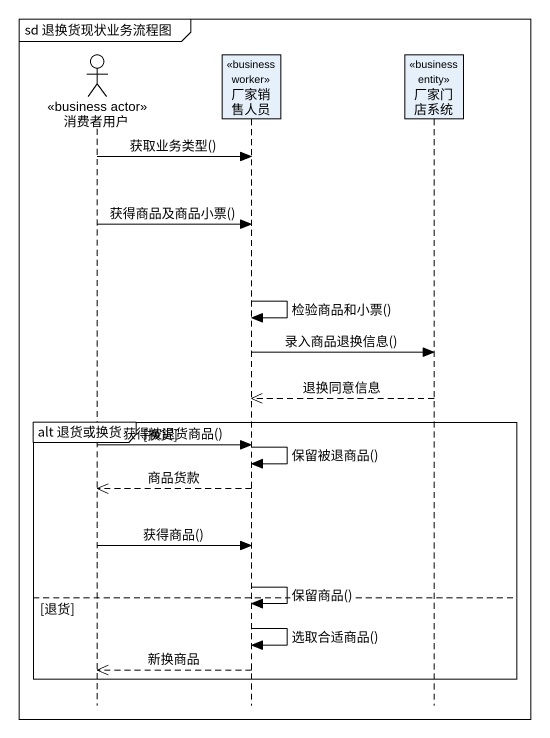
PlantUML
@startuml
mainframe sd 退换货现状业务流程图
hide footbox
actor 消费者用户 <<business actor>>
participant 厂家销售人员 <<business worker>>
participant 厂家门店系统 <<business entity>>

消费者用户 -> 厂家销售人员 : 获取业务类型()
消费者用户 -> 厂家销售人员 : 获得商品及商品小票()
厂家销售人员 -> 厂家销售人员 : 检验商品和小票()
厂家销售人员 -> 厂家门店系统 : 录入商品退换信息()
厂家门店系统 -->> 厂家销售人员 : 退换同意信息
group alt 退货或换货 [换货]
  消费者用户 -> 厂家销售人员 : 获得被退货商品()
  厂家销售人员 -> 厂家销售人员 : 保留被退商品()
  厂家销售人员 -->> 消费者用户 : 商品货款
  消费者用户 -> 厂家销售人员 : 获得商品()
  厂家销售人员 -> 厂家销售人员 : 保留商品()
else 退货
  厂家销售人员 -> 厂家销售人员 : 选取合适商品()
  厂家销售人员 -->> 消费者用户 : 新换商品
end
@enduml
